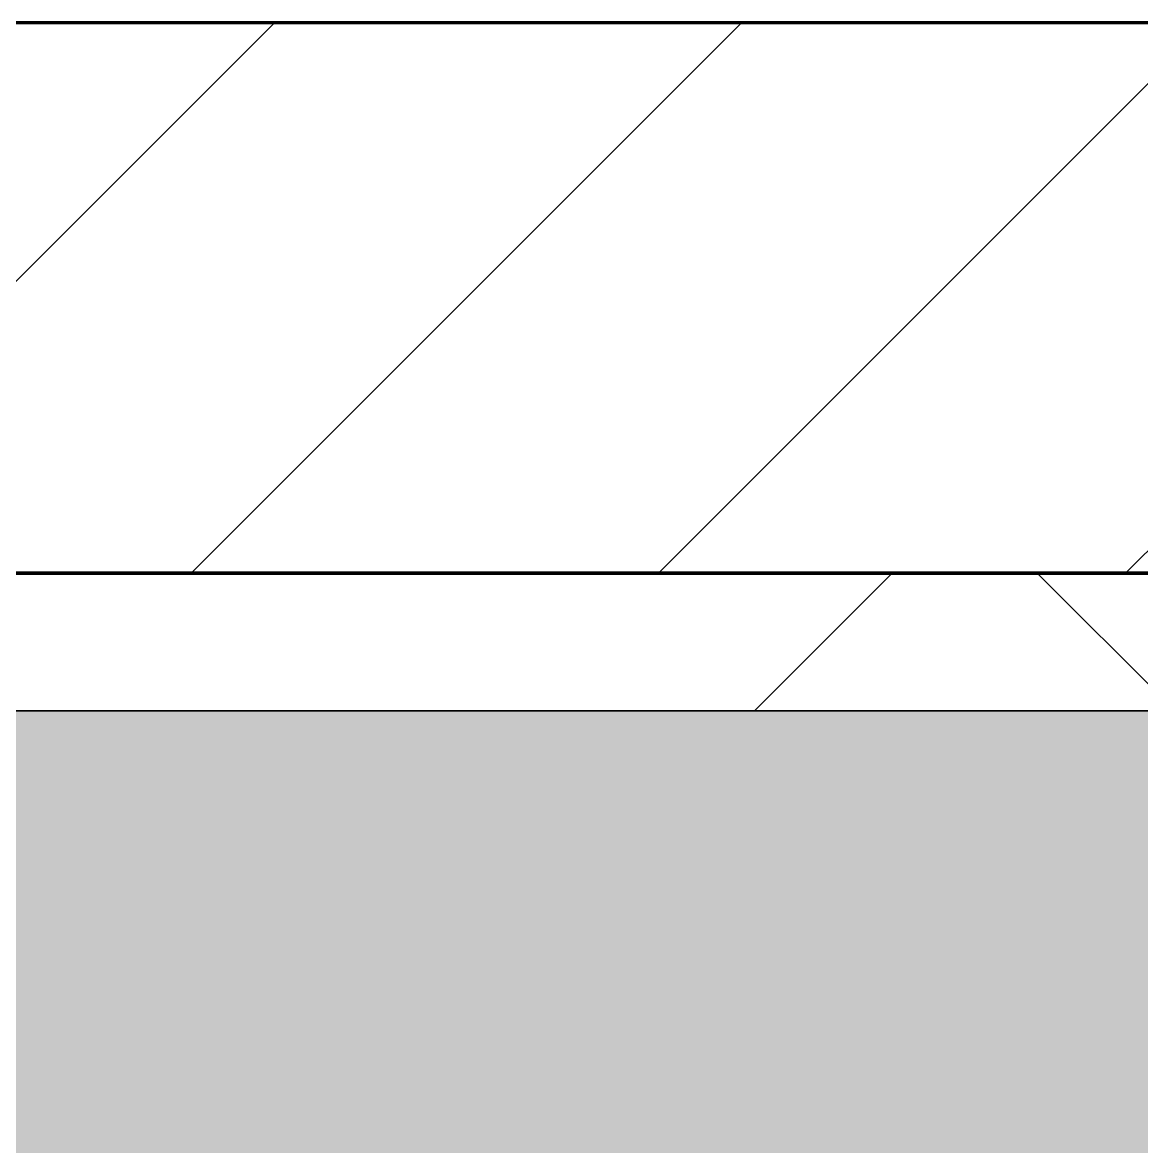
# Model space of a CAD drawing. Header units: millimetres. Extents: x -794334 to -714814, y -17806 to 22403.
# Drawn here: x -772290.5 to -771884, y 9735.7 to 10144 of the extents above; entities that cross this region are included whole.
import ezdxf
from ezdxf.xclip import XClip

# ---------------------------------------------------------------- set-up
doc = ezdxf.new("R2010")
doc.units = ezdxf.units.MM
doc.header["$XCLIPFRAME"] = 0
for name, color, linetype, lineweight in [('A-GENM', 1, 'Continuous', 9), ('A-GLAZ-CURT', 2, 'Continuous', 9), ('A-WALL', 5, 'Continuous', 35), ('A-WALL-FNSH', 2, 'Continuous', 35), ('A-WALL-PATT', 1, 'Continuous', 35)]:
    doc.layers.add(name, color=color, linetype=linetype, lineweight=lineweight)
doc.layers.add('A11_ALU.SOLID SHEET', color=2, linetype='Continuous')

# ---------------------------------------------------------------- blocks, each defined once
blk = doc.blocks.new('PPLS-PP19_Custom Tile Pattern - Custom Tile Pattern-V102-4252-01 ENLARGED CONCOURSE LEVEL - REFLECTED CEILING PLAN - SHEET 3')
at = {"layer": 'A-GLAZ-CURT'}
for p, q in [((-300, 0), (300, 0)), ((300, 0), (-300, 0)), ((195.99, 0), (202.06, 0)), ((202.06, 0), (195.99, 0)), ((203.21, 0), (213.31, 0)), ((213.31, 0), (203.21, 0)), ((230.06, 0), (300, 0)), ((-300, -50), (300, -50)), ((300, -50), (-300, -50))]:
    blk.add_line(p, q, dxfattribs=at)
for points, knots in [([(202.77, 0), (190.94, 0), (176.58, 0), (159.34, 0), (158.33, 0), (158.3, 0)], [-185.029123, -185.029123, -185.029123, -185.029123, -143.776725, -129.632772, -123.352749, -123.352749, -123.352749, -123.352749]), ([(159.07, 0), (159.13, 0), (160.84, 0), (165.21, 0), (174.15, 0), (185.98, 0), (208.82, 0), (219.42, 0), (230.06, 0)], [-115.643202, -115.643202, -115.643202, -115.643202, -114.681583, -87.660824, -65.295536, -41.623857, -24.459831, 0, 0, 0, 0]), ([(203.21, 0), (193.79, 0), (182.82, 0), (174.27, 0), (169.67, 0), (168.99, 0)], [-8705.179627, -8705.179627, -8705.179627, -8705.179627, -8253.978395, -8152.463617, -8069.855175, -8069.855175, -8069.855175, -8069.855175]), ([(215.22, 0), (214.62, 0), (210.55, 0), (203.98, 0), (187.54, 0), (175.3, 0), (169.49, 0)], [-203.825446, -203.825446, -203.825446, -203.825446, -198.527383, -184.406837, -162.427601, -142.916156, -142.916156, -142.916156, -142.916156]), ([(171.51, 0), (176.48, 0), (193.23, 0), (201.73, 0), (208.81, 0), (213.9, 0), (241.96, 0), (266.73, 0), (281.71, 0), (291.71, 0), (296.52, 0), (297.86, 0), (298.09, 0)], [-7971.819559, -7971.819559, -7971.819559, -7971.819559, -7784.112253, -7606.717214, -7289.299508, -7042.621073, -6582.165592, -6068.460911, -5766.029927, -5566.724884, -5280.360606, -5199.253518, -5199.253518, -5199.253518, -5199.253518]), ([(172.07, 0), (177.66, 0), (187.87, 0), (198.84, 0), (202.75, 0), (203.09, 0)], [-255.364076, -255.364076, -255.364076, -255.364076, -237.955587, -223.92608, -222.566766, -222.566766, -222.566766, -222.566766]), ([(300, 0), (286.53, 0), (254.22, 0), (221.02, 0), (203.91, 0), (203.21, 0)], [-285.253232, -285.253232, -285.253232, -285.253232, -244.693688, -187.987675, -185.544533, -185.544533, -185.544533, -185.544533]), ([(203.22, 0), (204.85, 0), (208.13, 0), (213.96, 0), (215.11, 0)], [-222.397903, -222.397903, -222.397903, -222.397903, -215.862851, -208.75215, -208.75215, -208.75215, -208.75215]), ([(247.1, 0), (246.76, 0), (245.04, 0), (238.34, 0), (226.56, 0), (221.1, 0), (210.25, 0), (204, 0)], [-9649.085549, -9649.085549, -9649.085549, -9649.085549, -9581.591397, -9406.094246, -9221.510254, -9016.44624, -8717.832359, -8717.832359, -8717.832359, -8717.832359]), ([(300, 0), (288.22, 0), (262, 0), (230.43, 0), (219.94, 0), (219.02, 0)], [-12528.858583, -12528.858583, -12528.858583, -12528.858583, -11905.454923, -11162.864862, -10856.732305, -10856.732305, -10856.732305, -10856.732305]), ([(219.9, 0), (220.86, 0), (227.84, 0), (242.06, 0), (246.54, 0), (246.96, 0)], [-10670.940496, -10670.940496, -10670.940496, -10670.940496, -10511.382485, -9925.173265, -9834.877357, -9834.877357, -9834.877357, -9834.877357]), ([(284.76, 0), (284.76, 0), (285.09, 0), (287.47, 0), (293.59, 0), (297.76, 0), (300, 0)], [-4110.630118, -4110.630118, -4110.630118, -4110.630118, -4053.389046, -3959.664717, -3862.421465, -3746.95702, -3746.95702, -3746.95702, -3746.95702]), ([(297.38, 0), (295.84, 0), (291.62, 0), (285.38, 0), (284.87, 0)], [-4803.172655, -4803.172655, -4803.172655, -4803.172655, -4358.271401, -4143.037883, -4143.037883, -4143.037883, -4143.037883])]:
    blk.add_open_spline(points, degree=3, knots=knots, dxfattribs=at)
blk = doc.blocks.new('PPLS-PP19_Custom Tile Pattern - Custom Tile Pattern-V103-4252-01 ENLARGED CONCOURSE LEVEL - REFLECTED CEILING PLAN - SHEET 3')
at = {"layer": 'A-GLAZ-CURT'}
for p, q in [((-300, 0), (300, 0)), ((300, 0), (-300, 0)), ((-293.07, 0), (-275.75, 0)), ((-275.75, 0), (-293.07, 0)), ((-222.32, 0), (-205, 0)), ((-205, 0), (-222.32, 0)), ((-300, -50), (300, -50)), ((300, -50), (-300, -50))]:
    blk.add_line(p, q, dxfattribs=at)
at = {"layer": 'A-GLAZ-CURT', "flags": 128}
for points in [[(-300, 0), (-291.56, 0), (-283.3, 0), (-275.2, 0), (-267.26, 0), (-259.45, 0), (-251.77, 0), (-244.2, 0), (-236.74, 0), (-229.36, 0), (-222.06, 0), (-214.83, 0), (-207.71, 0), (-200.76, 0), (-194.02, 0)], [(-125.21, 0), (-128.55, 0), (-134.16, 0), (-140.03, 0), (-145.5, 0), (-150.63, 0), (-155.53, 0), (-160.27, 0), (-164.95, 0), (-169.65, 0), (-174.47, 0), (-179.49, 0), (-184.81, 0), (-190.44, 0), (-196.37, 0), (-202.58, 0), (-209.04, 0), (-215.73, 0), (-222.63, 0), (-229.72, 0), (-236.97, 0), (-244.39, 0), (-251.96, 0), (-259.67, 0), (-267.51, 0), (-275.48, 0), (-283.55, 0), (-291.73, 0), (-300, 0)], [(-193.13, 0), (-187.54, 0), (-181.38, 0), (-175.58, 0), (-170.25, 0), (-165.64, 0), (-162.01, 0), (-159.53, 0), (-157.46, 0), (-154.52, 0), (-149.42, 0), (-141.84, 0), (-132.81, 0), (-126.08, 0)]]:
    blk.add_lwpolyline(points, dxfattribs=at)
at = {"layer": 'A-GLAZ-CURT'}
for points, knots in [([(-300, 0), (-284.65, 0), (-244.5, 0), (-211.65, 0), (-193.13, 0)], [-5323.127839, -5323.127839, -5323.127839, -5323.127839, -4502.809032, -3132.99166, -3132.99166, -3132.99166, -3132.99166]), ([(-125.61, 0), (-128.62, 0), (-154.17, 0), (-202.69, 0), (-262.56, 0), (-294.48, 0), (-300, 0)], [-17411.007533, -17411.007533, -17411.007533, -17411.007533, -17136.203329, -15131.813646, -13729.592194, -13439.944408, -13439.944408, -13439.944408, -13439.944408]), ([(-261.69, 0), (-262.08, 0), (-263.77, 0), (-264.9, 0), (-265.4, 0)], [-265.643949, -265.643949, -265.643949, -265.643949, -208.940337, 0, 0, 0, 0]), ([(-194.11, 0), (-197.85, 0), (-212.73, 0), (-232.01, 0), (-253.6, 0), (-259.25, 0), (-261.12, 0)], [-1593.863692, -1593.863692, -1593.863692, -1593.863692, -1400.429864, -858.079193, -543.655514, -292.162289, -292.162289, -292.162289, -292.162289]), ([(-258.6, 0), (-257.91, 0), (-254.26, 0), (-241.25, 0), (-225.99, 0), (-213.1, 0), (-202.97, 0), (-196.9, 0), (-193.87, 0)], [-5722.54675, -5722.54675, -5722.54675, -5722.54675, -5657.471696, -5413.335975, -5017.494783, -4832.723979, -4666.091899, -4493.543421, -4493.543421, -4493.543421, -4493.543421]), ([(-194.22, 0), (-195.3, 0), (-204.77, 0), (-216.65, 0), (-231.26, 0), (-233.46, 0), (-234, 0)], [-1479.642584, -1479.642584, -1479.642584, -1479.642584, -1422.553702, -978.033455, -846.069444, -682.911962, -682.911962, -682.911962, -682.911962]), ([(-233.49, 0), (-233.44, 0), (-232.38, 0), (-230.74, 0), (-225.3, 0), (-223.63, 0)], [-455.274641, -455.274641, -455.274641, -455.274641, -440.605512, -119.536984, 0, 0, 0, 0]), ([(-223.63, 0), (-219.39, 0), (-208.7, 0), (-198.3, 0), (-193.16, 0)], [-5463.295695, -5463.295695, -5463.295695, -5463.295695, -5161.076232, -4877.478135, -4877.478135, -4877.478135, -4877.478135]), ([(-193.15, 0), (-190.88, 0), (-182.63, 0), (-171.77, 0), (-158.7, 0), (-157.22, 0)], [-4479.781149, -4479.781149, -4479.781149, -4479.781149, -4349.945572, -4000.813434, -3840.635403, -3840.635403, -3840.635403, -3840.635403]), ([(-133.82, 0), (-135.51, 0), (-137.8, 0), (-149.31, 0), (-162.01, 0), (-176.54, 0), (-188.15, 0), (-193.15, 0)], [-2731.647847, -2731.647847, -2731.647847, -2731.647847, -2418.507304, -2308.929706, -2113.765672, -1763.376603, -1498.536524, -1498.536524, -1498.536524, -1498.536524]), ([(-137.88, 0), (-140.56, 0), (-147.66, 0), (-147.69, 0), (-158.72, 0), (-174.02, 0), (-182.68, 0), (-190.36, 0), (-193.11, 0)], [-3187.727384, -3187.727384, -3187.727384, -3187.727384, -2919.378265, -2477.344047, -2237.412286, -2029.680487, -1755.085331, -1611.197378, -1611.197378, -1611.197378, -1611.197378]), ([(-192.01, 0), (-186.56, 0), (-160.74, 0), (-138.62, 0), (-125.26, 0)], [-3105.157906, -3105.157906, -3105.157906, -3105.157906, -2700.551212, -1122.919135, -1122.919135, -1122.919135, -1122.919135]), ([(-192, 0), (-189.87, 0), (-182.69, 0), (-169.02, 0), (-152.12, 0), (-136.84, 0), (-128.38, 0), (-125.82, 0), (-125.18, 0)], [-4856.26284, -4856.26284, -4856.26284, -4856.26284, -4739.070012, -4465.409639, -4149.119819, -3839.893365, -3647.167523, -3561.928032, -3561.928032, -3561.928032, -3561.928032]), ([(-152.35, 0), (-151.03, 0), (-147.71, 0), (-143.57, 0), (-138.62, 0)], [-3494.978217, -3494.978217, -3494.978217, -3494.978217, -3371.022232, -3227.460399, -3227.460399, -3227.460399, -3227.460399]), ([(-118.78, 0), (-121.86, 0), (-126.28, 0), (-136.96, 0), (-147.46, 0), (-150.03, 0), (-150.57, 0)], [-5938.474035, -5938.474035, -5938.474035, -5938.474035, -5700.061948, -5508.838257, -5298.784692, -5196.16478, -5196.16478, -5196.16478, -5196.16478]), ([(-150.34, 0), (-150.07, 0), (-147.75, 0), (-142.76, 0), (-131.72, 0), (-125.75, 0)], [-4948.728362, -4948.728362, -4948.728362, -4948.728362, -4883.323924, -4440.880425, -4082.700899, -4082.700899, -4082.700899, -4082.700899]), ([(-26.75, 0), (-27.82, 0), (-36.18, 0), (-53.55, 0), (-78.2, 0), (-110.94, 0), (-130.52, 0), (-147.74, 0), (-149.07, 0)], [-8718.362214, -8718.362214, -8718.362214, -8718.362214, -8532.293389, -8073.216054, -7508.296369, -7004.680444, -6449.282163, -6277.220794, -6277.220794, -6277.220794, -6277.220794]), ([(-148.23, 0), (-146.94, 0), (-140.15, 0), (-137.28, 0), (-133.93, 0), (-128.78, 0), (-126.5, 0)], [-6162.058746, -6162.058746, -6162.058746, -6162.058746, -6017.569127, -5560.701257, -5364.112219, -5231.017328, -5231.017328, -5231.017328, -5231.017328]), ([(-125.28, 0), (-125.76, 0), (-130.11, 0), (-139.03, 0), (-146.11, 0), (-146.95, 0)], [-971.231083, -971.231083, -971.231083, -971.231083, -945.742622, -741.901385, -489.130243, -489.130243, -489.130243, -489.130243]), ([(-146.69, 0), (-146.59, 0), (-145.49, 0), (-135.77, 0), (-128.41, 0), (-125.26, 0)], [-420.34245, -420.34245, -420.34245, -420.34245, -406.956646, -290.263673, -3.223109, -3.223109, -3.223109, -3.223109]), ([(-127.41, 0), (-131.63, 0), (-133.16, 0), (-134.09, 0), (-134.15, 0)], [-8540.990293, -8540.990293, -8540.990293, -8540.990293, -8266.114998, -8246.473386, -8246.473386, -8246.473386, -8246.473386]), ([(-134.15, 0), (-133.32, 0), (-131.25, 0), (-127.07, 0), (-125.34, 0)], [-7657.439573, -7657.439573, -7657.439573, -7657.439573, -7293.749979, -7095.35327, -7095.35327, -7095.35327, -7095.35327]), ([(-120.13, 0), (-120.14, 0), (-120.24, 0), (-121.3, 0), (-129.25, 0), (-133.82, 0)], [-2933.992132, -2933.992132, -2933.992132, -2933.992132, -2920.575025, -2840.280255, -2731.647847, -2731.647847, -2731.647847, -2731.647847]), ([(-113.43, 0), (-113.44, 0), (-113.96, 0), (-119.73, 0), (-125.43, 0), (-127.03, 0), (-127.41, 0)], [-328.499627, -328.499627, -328.499627, -328.499627, -282.672656, -98.539552, -24.539552, 0, 0, 0, 0]), ([(-126.5, 0), (-122.44, 0), (-108.71, 0), (-86.68, 0), (-66.49, 0), (-59.11, 0), (-57.64, 0)], [-5231.017328, -5231.017328, -5231.017328, -5231.017328, -4994.692869, -4542.524482, -4008.285538, -3860.98898, -3860.98898, -3860.98898, -3860.98898]), ([(-125.3, 0), (-124.98, 0), (-120.21, 0), (-107.3, 0), (-90.42, 0), (-75.26, 0), (-68.41, 0), (-65.12, 0), (-63.63, 0)], [-4073.780401, -4073.780401, -4073.780401, -4073.780401, -4054.690705, -3793.097032, -3402.597032, -3144.956779, -3050.982048, -2969.237017, -2969.237017, -2969.237017, -2969.237017]), ([(-72.93, 0), (-75.51, 0), (-89.48, 0), (-108.72, 0), (-125.27, 0)], [-19442.345229, -19442.345229, -19442.345229, -19442.345229, -18935.241197, -17421.396491, -17421.396491, -17421.396491, -17421.396491]), ([(-125.15, 0), (-124.93, 0), (-121.96, 0), (-113.01, 0), (-98.9, 0), (-85.29, 0), (-71.67, 0), (-65.93, 0), (-65.07, 0)], [-3362.7396, -3362.7396, -3362.7396, -3362.7396, -3342.215224, -3074.362186, -2902.289527, -2605.247022, -2322.099534, -2241.8264, -2241.8264, -2241.8264, -2241.8264]), ([(-124.91, 0), (-124.01, 0), (-118.66, 0), (-110.8, 0), (-99.5, 0), (-91.46, 0)], [-1108.984966, -1108.984966, -1108.984966, -1108.984966, -1002.059161, -460.363443, 0, 0, 0, 0]), ([(-86.16, 0), (-91.37, 0), (-103.52, 0), (-117.25, 0), (-124.73, 0)], [-1681.3698, -1681.3698, -1681.3698, -1681.3698, -1374.161226, -980.79905, -980.79905, -980.79905, -980.79905]), ([(-124.73, 0), (-124.38, 0), (-123.8, 0), (-123.43, 0), (-123.28, 0)], [-3541.024987, -3541.024987, -3541.024987, -3541.024987, -3488.92562, -3439.852845, -3439.852845, -3439.852845, -3439.852845]), ([(-124.62, 0), (-122.54, 0), (-113.72, 0), (-92.04, 0), (-74.02, 0), (-62.74, 0), (-60.36, 0), (-59.97, 0)], [-7068.405759, -7068.405759, -7068.405759, -7068.405759, -6839.55839, -6236.997189, -5713.340575, -5140.470607, -5006.787413, -5006.787413, -5006.787413, -5006.787413]), ([(-122.08, 0), (-122.01, 0), (-121.69, 0), (-121.2, 0), (-120.88, 0)], [-3136.336417, -3136.336417, -3136.336417, -3136.336417, -3110.304437, -3035.164275, -3035.164275, -3035.164275, -3035.164275]), ([(-36.33, 0), (-36.43, 0), (-37.27, 0), (-45.02, 0), (-46.13, 0), (-60.59, 0), (-81.23, 0), (-99.51, 0), (-114.02, 0), (-117.28, 0), (-118.78, 0)], [-1855.773136, -1855.773136, -1855.773136, -1855.773136, -1810.870157, -1672.078046, -1405.135169, -1060.00838, -740.068933, -229.489605, -116.330425, 0, 0, 0, 0]), ([(-117.74, 0), (-117.19, 0), (-114.78, 0), (-113.43, 0), (-113.43, 0)], [-821.249067, -821.249067, -821.249067, -821.249067, -394.672656, -330.879064, -330.879064, -330.879064, -330.879064]), ([(-57.39, 0), (-58.45, 0), (-66.31, 0), (-85.2, 0), (-107.61, 0), (-116.56, 0), (-117.56, 0)], [-2948.852792, -2948.852792, -2948.852792, -2948.852792, -2842.901703, -2193.204658, -1433.981041, -985.49888, -985.49888, -985.49888, -985.49888]), ([(-115.82, 0), (-114.96, 0), (-110.41, 0), (-96.78, 0), (-71.33, 0), (-42.53, 0), (-12.78, 0), (4.23, 0), (9.64, 0), (10.14, 0), (10.18, 0)], [-5724.064692, -5724.064692, -5724.064692, -5724.064692, -5430.283136, -5103.229623, -4799.173296, -4065.652676, -3589.737505, -3285.047089, -3066.359526, -3044.715262, -3044.715262, -3044.715262, -3044.715262]), ([(-58.02, 0), (-62.73, 0), (-75.69, 0), (-94, 0), (-112.01, 0), (-114.94, 0), (-115.63, 0)], [-1461.463326, -1461.463326, -1461.463326, -1461.463326, -1208.454564, -789.402658, -501.969187, -243.577221, -243.577221, -243.577221, -243.577221]), ([(-91.46, 0), (-90.09, 0), (-84.7, 0), (-77.43, 0), (-72.73, 0), (-72.64, 0), (-72.64, 0)], [-19832.387487, -19832.387487, -19832.387487, -19832.387487, -19753.885894, -19541.04734, -19478.625389, -19471.062469, -19471.062469, -19471.062469, -19471.062469]), ([(-63.96, 0), (-64.13, 0), (-72.5, 0), (-80.63, 0), (-86.16, 0)], [-2171.769325, -2171.769325, -2171.769325, -2171.769325, -2007.031671, -1681.3698, -1681.3698, -1681.3698, -1681.3698]), ([(-29.03, 0), (-33.97, 0), (-43.74, 0), (-56.37, 0), (-71.66, 0), (-77.83, 0), (-82.66, 0), (-83.28, 0), (-83.28, 0)], [-2680.714891, -2680.714891, -2680.714891, -2680.714891, -2413.671296, -2161.752162, -2006.592567, -1646.621388, -1424.436217, -1393.971743, -1393.971743, -1393.971743, -1393.971743]), ([(-83.28, 0), (-83.28, 0), (-82.91, 0), (-76.14, 0), (-67.1, 0), (-60.49, 0), (-57.38, 0)], [-1393.4169, -1393.4169, -1393.4169, -1393.4169, -1353.722004, -1274.333717, -1073.56893, -871.805072, -871.805072, -871.805072, -871.805072]), ([(-66.39, 0), (-66.39, 0), (-63.63, 0), (-53.63, 0), (-34.42, 0), (-29.82, 0), (-29.19, 0)], [-2493.31794, -2493.31794, -2493.31794, -2493.31794, -2315.303971, -1809.437387, -963.711516, -666.19313, -666.19313, -666.19313, -666.19313]), ([(-58.46, 0), (-62.45, 0), (-65.96, 0), (-66.37, 0), (-66.38, 0)], [-2831.320802, -2831.320802, -2831.320802, -2831.320802, -2542.574734, -2498.224237, -2498.224237, -2498.224237, -2498.224237]), ([(-63.63, 0), (-61.49, 0), (-59.33, 0), (-57.93, 0), (-57.86, 0)], [-2969.237017, -2969.237017, -2969.237017, -2969.237017, -2851.217951, -2845.518808, -2845.518808, -2845.518808, -2845.518808]), ([(31.18, 0), (25.97, 0), (11.99, 0), (-16.92, 0), (-41.75, 0), (-55.66, 0), (-57.48, 0)], [-4496.803627, -4496.803627, -4496.803627, -4496.803627, -4222.080604, -3745.412743, -2981.410125, -2854.525041, -2854.525041, -2854.525041, -2854.525041]), ([(-57.43, 0), (-57.34, 0), (-56.41, 0), (-54.23, 0), (-46.33, 0), (-42.62, 0), (-41.76, 0)], [-4705.255634, -4705.255634, -4705.255634, -4705.255634, -4680.891996, -4469.85053, -4321.566175, -4270.495146, -4270.495146, -4270.495146, -4270.495146]), ([(9.32, 0), (9.08, 0), (7.65, 0), (2.57, 0), (-12.23, 0), (-25.64, 0), (-39.92, 0), (-51.45, 0), (-57.39, 0)], [-2922.926651, -2922.926651, -2922.926651, -2922.926651, -2882.788014, -2720.818881, -2518.50168, -2125.455881, -1792.521578, -1472.86984, -1472.86984, -1472.86984, -1472.86984]), ([(-57.38, 0), (-55.79, 0), (-53.07, 0), (-48.53, 0), (-30.79, 0), (-18.03, 0), (2.5, 0), (8.65, 0), (9.48, 0)], [-3852.210836, -3852.210836, -3852.210836, -3852.210836, -3689.699207, -3546.54457, -3315.260113, -2864.387349, -2439.246196, -2366.412601, -2366.412601, -2366.412601, -2366.412601]), ([(-57.35, 0), (-56.42, 0), (-54.02, 0), (-45.2, 0), (-40.79, 0), (-40.46, 0), (-40.44, 0)], [-2829.090574, -2829.090574, -2829.090574, -2829.090574, -2734.127174, -2474.780881, -2410.990208, -2350.645972, -2350.645972, -2350.645972, -2350.645972]), ([(-36.62, 0), (-36.62, 0), (-40.35, 0), (-43.96, 0), (-51.33, 0), (-57.16, 0)], [-4069.478503, -4069.478503, -4069.478503, -4069.478503, -3858.647035, -3538.256648, -2956.49664, -2956.49664, -2956.49664, -2956.49664]), ([(-56.73, 0), (-53.59, 0), (-45.6, 0), (-36.49, 0), (-33.57, 0), (-29.94, 0), (-28.57, 0)], [-857.828765, -857.828765, -857.828765, -857.828765, -651.549973, -296.515819, -83.513472, 0, 0, 0, 0]), ([(-51.83, 0), (-51.83, 0), (-51.78, 0), (-47.4, 0), (-46.01, 0), (-40.22, 0), (-36.78, 0)], [-632.814994, -632.814994, -632.814994, -632.814994, -627.965721, -508.377888, -260.442412, 0, 0, 0, 0]), ([(76.63, 0), (74.8, 0), (67.65, 0), (53.52, 0), (37, 0), (24.07, 0), (12.82, 0), (-2.9, 0), (-20.62, 0), (-32.81, 0), (-44.85, 0), (-51.43, 0), (-51.79, 0)], [-3095.572228, -3095.572228, -3095.572228, -3095.572228, -2950.589685, -2634.532728, -2313.748533, -2106.613311, -1925.670641, -1617.263037, -1290.787923, -1039.307308, -819.71621, -644.910881, -644.910881, -644.910881, -644.910881]), ([(-41.76, 0), (-39.9, 0), (-37.72, 0), (-36.92, 0), (-36.77, 0)], [-4270.495146, -4270.495146, -4270.495146, -4270.495146, -4161.040818, -4106.245333, -4106.245333, -4106.245333, -4106.245333]), ([(-36.78, 0), (-32.43, 0), (-19.22, 0), (8.83, 0), (43.36, 0), (68.12, 0), (77.28, 0), (78.43, 0)], [-6191.144455, -6191.144455, -6191.144455, -6191.144455, -5862.463379, -5340.621928, -4573.028122, -4094.177415, -4018.721605, -4018.721605, -4018.721605, -4018.721605]), ([(-36.29, 0), (-36.29, 0), (-34.66, 0), (-28.88, 0), (-26.95, 0), (-26.54, 0)], [-9150.272121, -9150.272121, -9150.272121, -9150.272121, -9057.163041, -8919.836787, -8834.607043, -8834.607043, -8834.607043, -8834.607043]), ([(30.82, 0), (29.27, 0), (20.14, 0), (3.54, 0), (-16.58, 0), (-34.76, 0), (-36.04, 0)], [-10462.034656, -10462.034656, -10462.034656, -10462.034656, -10363.088938, -9884.23066, -9424.652049, -9182.880979, -9182.880979, -9182.880979, -9182.880979]), ([(-33.34, 0), (-33.34, 0), (-32.93, 0), (-31.16, 0), (-30.52, 0)], [-2415.024266, -2415.024266, -2415.024266, -2415.024266, -2357.633367, -2323.618664, -2323.618664, -2323.618664, -2323.618664]), ([(9.89, 0), (6.93, 0), (-2.75, 0), (-17.84, 0), (-30.57, 0), (-31.82, 0), (-32, 0)], [-3485.427997, -3485.427997, -3485.427997, -3485.427997, -3333.063701, -2994.501669, -2698.150104, -2614.070998, -2614.070998, -2614.070998, -2614.070998]), ([(-30.76, 0), (-30.73, 0), (-29.99, 0), (-23.47, 0), (-15.75, 0), (-15.19, 0)], [-54176.191683, -54176.191683, -54176.191683, -54176.191683, -54157.274271, -53749.15266, -53717.791567, -53717.791567, -53717.791567, -53717.791567]), ([(-30.52, 0), (-27.11, 0), (-17.83, 0), (5.99, 0), (22.06, 0), (37.44, 0), (45.92, 0), (57.76, 0), (64.47, 0), (72.74, 0), (75.22, 0), (76.03, 0), (76.21, 0)], [-2323.618664, -2323.618664, -2323.618664, -2323.618664, -2142.497158, -1716.209403, -1206.526904, -1089.329421, -901.315459, -753.071572, -495.328968, -421.953223, -334.951786, -290.452333, -290.452333, -290.452333, -290.452333]), ([(-13, 0), (-14.35, 0), (-17.68, 0), (-25.97, 0), (-29.52, 0), (-30.21, 0)], [-55207.591944, -55207.591944, -55207.591944, -55207.591944, -54789.006179, -54461.685999, -54290.791712, -54290.791712, -54290.791712, -54290.791712]), ([(8.33, 0), (8.19, 0), (7.18, 0), (0.32, 0), (-13.89, 0), (-24.92, 0), (-29.03, 0)], [-3574.286521, -3574.286521, -3574.286521, -3574.286521, -3526.962355, -3285.499107, -2903.012179, -2680.714891, -2680.714891, -2680.714891, -2680.714891]), ([(-28.98, 0), (-28.66, 0), (-27.39, 0), (-24.45, 0), (-22.56, 0)], [-166.548282, -166.548282, -166.548282, -166.548282, -102.06493, 0, 0, 0, 0]), ([(-28.57, 0), (-26.93, 0), (-20.29, 0), (-11.45, 0), (0.65, 0), (7.8, 0), (10.05, 0)], [-5361.429781, -5361.429781, -5361.429781, -5361.429781, -5261.36855, -5050.479954, -4785.90057, -4666.429624, -4666.429624, -4666.429624, -4666.429624]), ([(-22.56, 0), (-20.27, 0), (-17.03, 0), (-11.36, 0), (-7.66, 0), (-6.6, 0), (-6.44, 0)], [-56468.192263, -56468.192263, -56468.192263, -56468.192263, -56344.022017, -56303.229861, -56166.290093, -56124.392176, -56124.392176, -56124.392176, -56124.392176]), ([(-15.19, 0), (-13.07, 0), (7.48, 0), (42.82, 0), (88.72, 0), (120.63, 0), (138.28, 0), (138.53, 0)], [-461.142613, -461.142613, -461.142613, -461.142613, -429.606584, -390.253598, -346.313304, -291.370682, -290.5735, -290.5735, -290.5735, -290.5735]), ([(-6.54, 0), (-6.73, 0), (-7.2, 0), (-7.6, 0), (-7.79, 0)], [-56009.792147, -56009.792147, -56009.792147, -56009.792147, -55949.290093, -55895.192118, -55895.192118, -55895.192118, -55895.192118]), ([(-2.63, 0), (-2.47, 0), (-1.22, 0), (3.81, 0), (9.06, 0), (10.05, 0)], [-226.825321, -226.825321, -226.825321, -226.825321, -220.269177, -206.416616, -203.360633, -203.360633, -203.360633, -203.360633]), ([(10.43, 0), (6.13, 0), (1.82, 0), (-1.67, 0), (-2.25, 0)], [-272.278451, -272.278451, -272.278451, -272.278451, -246.234814, -234.646884, -234.646884, -234.646884, -234.646884])]:
    blk.add_open_spline(points, degree=3, knots=knots, dxfattribs=at)
for points in [[(-58.83, 0), (-58.45, 0), (-58.05, 0), (-57.51, 0)], [(-39.84, 0), (-39.08, 0), (-38.11, 0), (-37.36, 0)]]:
    blk.add_open_spline(points, degree=3, dxfattribs=at)
blk = doc.blocks.new('Curved Concourse Ceiling5 - Curved Concourse Ceiling-12515229-4252-01 ENLARGED CONCOURSE LEVEL - REFLECTED CEILING PLAN - SHEET 3')
at = {"layer": 'A-GENM'}
h = blk.add_hatch(color=256, dxfattribs=at)
h.paths.add_polyline_path([(-768763.28, 4129.03), (-768657.49, 4129.04), (-768657.5, 9894.02), (-777707.49, 9894.02), (-777707.42, 4129.03), (-769849.31, 4129.03)])
h.paths.add_polyline_path([(-768857.49, 4329.03), (-777507.49, 4329.03), (-777507.49, 9694.03), (-768857.49, 9694.03), (-768857.49, 4419.87)])
blk.add_line((-768657.49, 9894.03), (-777707.49, 9894.03), dxfattribs=at)
blk.add_line((-768657.49, 9894.03), (-777707.49, 9894.03), dxfattribs=at)
blk = doc.blocks.new('*U1029')
at = {"layer": 'A-GENM'}
blk.add_blockref('Curved Concourse Ceiling5 - Curved Concourse Ceiling-12515229-4252-01 ENLARGED CONCOURSE LEVEL - REFLECTED CEILING PLAN - SHEET 3', (778882.37, -3579.02), dxfattribs=at)
at = {"layer": 'A-GLAZ-CURT', "rotation": 180}
for name, p in [('PPLS-PP19_Custom Tile Pattern - Custom Tile Pattern-V103-4252-01 ENLARGED CONCOURSE LEVEL - REFLECTED CEILING PLAN - SHEET 3', (6600, 6315)), ('PPLS-PP19_Custom Tile Pattern - Custom Tile Pattern-V102-4252-01 ENLARGED CONCOURSE LEVEL - REFLECTED CEILING PLAN - SHEET 3', (7200, 6315))]:
    blk.add_blockref(name, p, dxfattribs=at)
blk = doc.blocks.new('*U1230')
blk.add_lwpolyline([(0, 0), (9050, 0), (9050, 5765), (0, 5765)], close=True)
blk = doc.blocks.new('*U1630')
for points in [[(-4139.52, 6315), (-75674.95, 6315), (-75674.95, 550), (-4139.52, 550)], [(-33025.12, 550), (-23975.12, 550), (-23975.12, 6315), (-33025.12, 6315)]]:
    blk.add_lwpolyline(points, close=True)
blk.add_blockref('*U1230', (-33025.12, 550))

msp = doc.modelspace()

# ---------------------------------------------------------------- block references
at = {"layer": 'A11_ALU.SOLID SHEET'}
ref = msp.add_blockref('*U1630', (-744681.24, 3579.02), dxfattribs=at)
XClip(ref).set_block_clipping_path([(-45802.4668593339, -9620.0029952967), (23702.8690583039, 10334.9999958097)])

# ---------------------------------------------------------------- next in the draw order: hatches: boundary and pattern name
at = {"layer": 'A-WALL-PATT', "lineweight": 9}
h = msp.add_hatch(dxfattribs=at)
h.set_pattern_fill('FP_2', color=256, style=0, pattern_type=2)
h.set_pattern_definition([(45, (0, 0), (-84.852814, 84.852814), [])])
h.paths.add_polyline_path([(-745742.17, 9944.02), (-745742.17, 10144.02), (-783082.17, 10144.02), (-783082.17, 9944.02), (-747042.87, 9944.02)])
h = msp.add_hatch(dxfattribs=at)
h.set_pattern_fill('FP_5', color=256, style=0, pattern_type=2)
h.set_pattern_definition([(45, (0, 0), (-212.13203, 212.13203), []), (135, (0, 0), (-212.13203, -212.13203), [])])
h.paths.add_polyline_path([(-748821.9, 9894.02), (-748821.9, 9944.02), (-783057.37, 9944.02), (-783057.37, 9894.02), (-749214.91, 9894.02)])

# ---------------------------------------------------------------- next in the draw order: linework, layer by layer
at = {"layer": 'A-WALL', "color": 7, "lineweight": 70}
for p, q in [((-783082.17, 10144.02), (-745742.17, 10144.02)), ((-783057.37, 9944.02), (-748821.9, 9944.02)), ((-748821.9, 9944.02), (-783057.37, 9944.02))]:
    msp.add_line(p, q, dxfattribs=at)
at = {"layer": 'A-WALL-FNSH', "color": 250}
msp.add_line((-748821.9, 9894.02), (-783057.37, 9894.02), dxfattribs=at)

# ---------------------------------------------------------------- next in the draw order: block references
msp.add_blockref('*U1029', (-778882.37, 3579.02))

doc.saveas('drawing.dxf')
